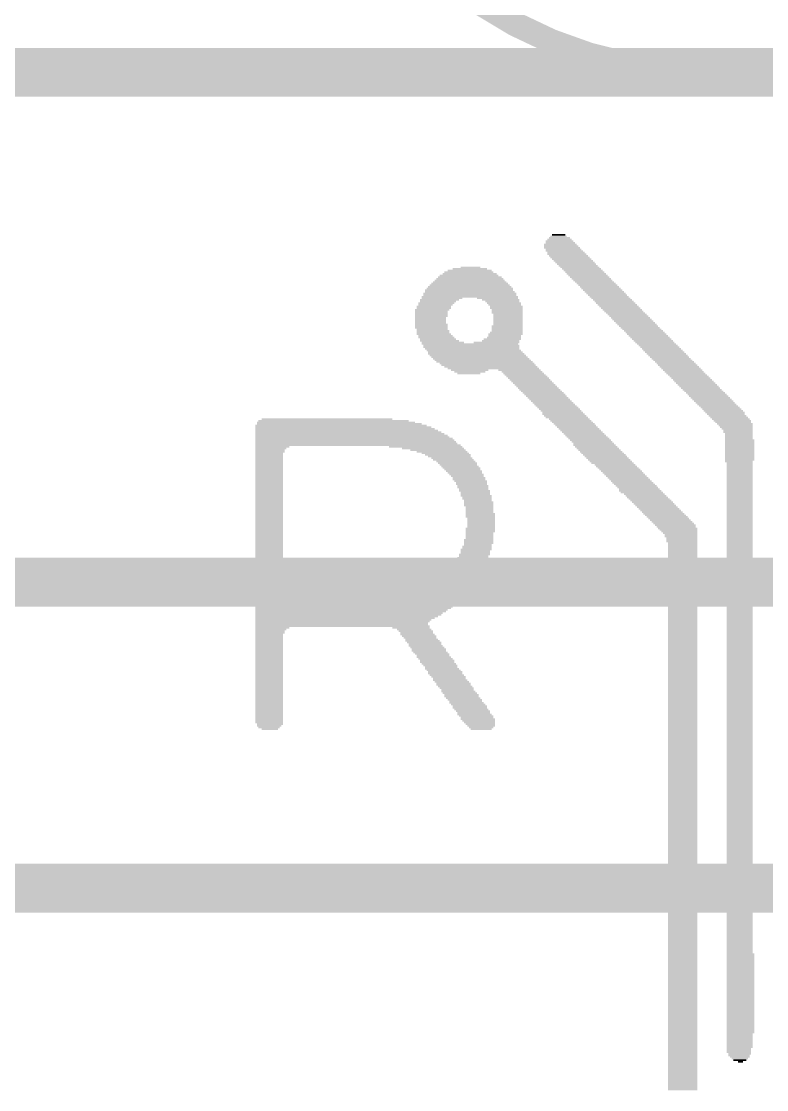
# Model space of a CAD drawing. Extents: x -0.05 to 2.15, y -0.05 to 2.68.
# Drawn here: x 0.7418 to 0.9245, y 0.1006 to 0.3625 of the extents above; entities that cross this region are included whole.
import ezdxf

# ---------------------------------------------------------------- set-up
doc = ezdxf.new("R2010")
doc.units = 0
for name, color, linetype in [('1', 12, 'CONTINUOUS'), ('21', 253, 'CONTINUOUS'), ('25', 253, 'CONTINUOUS')]:
    doc.layers.add(name, color=color, linetype=linetype)

# ---------------------------------------------------------------- blocks, each defined once
blk = doc.blocks.new('RECT')
blk.add_solid([(-0.5, -0.5), (0.5, -0.5), (-0.5, 0.5), (0.5, 0.5)])

msp = doc.modelspace()

# ---------------------------------------------------------------- linework, layer by layer
at = {"layer": '1', "const_width": 0.012}
for points in [[(0.6, 0.35), (1.125, 0.35)], [(0.6, 0.225), (1.15, 0.225)], [(0.65, 0.15), (1.225, 0.15)]]:
    msp.add_lwpolyline(points, dxfattribs=at)
at = {"layer": '21', "const_width": 0.006}
msp.add_lwpolyline([(0.91, 0.35, 1), (0.91, 0.55, 1), (0.91, 0.35)], format="xyb", dxfattribs=at)

# ---------------------------------------------------------------- block references
at = {"layer": '25', "yscale": 0.0004}
for p, xscale in [((0.8737, 0.309), 0.006), ((0.8737, 0.3094), 0.0052), ((0.8735, 0.3098), 0.004), ((0.8735, 0.3102), 0.0032), ((0.8739, 0.3078), 0.008), ((0.8741, 0.3074), 0.0084), ((0.8743, 0.307), 0.0088), ((0.8737, 0.3086), 0.0068), ((0.8739, 0.3082), 0.0072), ((0.8747, 0.3066), 0.0088), ((0.8749, 0.3062), 0.0092), ((0.8753, 0.3058), 0.0092), ((0.8755, 0.3054), 0.0096), ((0.8759, 0.305), 0.0096), ((0.8763, 0.3046), 0.0096), ((0.8767, 0.3042), 0.0096), ((0.8771, 0.3038), 0.0096), ((0.8515, 0.301), 0.012), ((0.8517, 0.3014), 0.0108), ((0.8517, 0.3018), 0.0084), ((0.8519, 0.3022), 0.0048), ((0.8775, 0.3034), 0.0096), ((0.8779, 0.303), 0.0096), ((0.8783, 0.3026), 0.0096), ((0.8787, 0.3022), 0.0096), ((0.8791, 0.3018), 0.0096), ((0.8795, 0.3014), 0.0096), ((0.8799, 0.301), 0.0096), ((0.8517, 0.2986), 0.018), ((0.8517, 0.299), 0.0172), ((0.8517, 0.2994), 0.0164), ((0.8517, 0.2998), 0.0156), ((0.8515, 0.3002), 0.0144), ((0.8517, 0.3006), 0.0132), ((0.8803, 0.3006), 0.0096), ((0.8807, 0.3002), 0.0096), ((0.8811, 0.2998), 0.0096), ((0.8815, 0.2994), 0.0096), ((0.8819, 0.299), 0.0096), ((0.8823, 0.2986), 0.0096), ((0.8517, 0.2958), 0.0228), ((0.8515, 0.2966), 0.0216), ((0.8517, 0.2962), 0.022), ((0.8517, 0.297), 0.0212), ((0.8517, 0.2974), 0.0204), ((0.8517, 0.2978), 0.0196), ((0.8517, 0.2982), 0.0188), ((0.8827, 0.2982), 0.0096), ((0.8831, 0.2978), 0.0096), ((0.8835, 0.2974), 0.0096), ((0.8839, 0.297), 0.0096), ((0.8843, 0.2966), 0.0096), ((0.8847, 0.2962), 0.0096), ((0.8851, 0.2958), 0.0096), ((0.8435, 0.2934), 0.0088), ((0.8443, 0.2942), 0.0096), ((0.8439, 0.2938), 0.0088), ((0.8517, 0.295), 0.0236), ((0.8449, 0.2946), 0.01), ((0.8517, 0.2954), 0.0228), ((0.8585, 0.2946), 0.01), ((0.8593, 0.2942), 0.0092), ((0.8597, 0.2938), 0.0084), ((0.8601, 0.2934), 0.0084), ((0.8855, 0.2954), 0.0096), ((0.8859, 0.295), 0.0096), ((0.8863, 0.2946), 0.0096), ((0.8867, 0.2942), 0.0096), ((0.8871, 0.2938), 0.0096), ((0.8875, 0.2934), 0.0096), ((0.8425, 0.2918), 0.0084), ((0.8423, 0.2914), 0.008), ((0.8423, 0.291), 0.008), ((0.8423, 0.2906), 0.008), ((0.8429, 0.2926), 0.0084), ((0.8429, 0.2922), 0.0084), ((0.8433, 0.293), 0.0084), ((0.8603, 0.293), 0.008), ((0.8607, 0.2926), 0.008), ((0.8607, 0.2922), 0.008), ((0.8609, 0.2918), 0.0076), ((0.8609, 0.2914), 0.0076), ((0.8609, 0.291), 0.0076), ((0.8611, 0.2906), 0.0072), ((0.8879, 0.293), 0.0096), ((0.8883, 0.2926), 0.0096), ((0.8887, 0.2922), 0.0096), ((0.8891, 0.2918), 0.0096), ((0.8895, 0.2914), 0.0096), ((0.8899, 0.291), 0.0096), ((0.8903, 0.2906), 0.0096), ((0.8423, 0.2902), 0.008), ((0.8421, 0.2898), 0.0076), ((0.8421, 0.2894), 0.0076), ((0.8421, 0.289), 0.0076), ((0.8421, 0.2886), 0.0076), ((0.8423, 0.2882), 0.008), ((0.8611, 0.2902), 0.0072), ((0.8611, 0.2898), 0.0072), ((0.8611, 0.2894), 0.0072), ((0.8611, 0.289), 0.0072), ((0.8611, 0.2886), 0.0072), ((0.8611, 0.2882), 0.0072), ((0.8907, 0.2902), 0.0096), ((0.8911, 0.2898), 0.0096), ((0.8915, 0.2894), 0.0096), ((0.8919, 0.289), 0.0096), ((0.8923, 0.2886), 0.0096), ((0.8927, 0.2882), 0.0096), ((0.8423, 0.2878), 0.008), ((0.8423, 0.2874), 0.008), ((0.8425, 0.287), 0.0076), ((0.8427, 0.2866), 0.008), ((0.8427, 0.2862), 0.008), ((0.8429, 0.2858), 0.0084), ((0.8433, 0.2854), 0.0084), ((0.8605, 0.2858), 0.0084), ((0.8603, 0.2854), 0.008), ((0.8607, 0.2862), 0.008), ((0.8609, 0.2878), 0.0076), ((0.8609, 0.2874), 0.0076), ((0.8609, 0.287), 0.0076), ((0.8609, 0.2866), 0.0076), ((0.8931, 0.2878), 0.0096), ((0.8935, 0.2874), 0.0096), ((0.8939, 0.287), 0.0096), ((0.8943, 0.2866), 0.0096), ((0.8947, 0.2862), 0.0096), ((0.8951, 0.2858), 0.0096), ((0.8955, 0.2854), 0.0096), ((0.8435, 0.285), 0.0088), ((0.8439, 0.2846), 0.0088), ((0.8443, 0.2842), 0.0096), ((0.8451, 0.2838), 0.0104), ((0.8517, 0.2834), 0.0236), ((0.8521, 0.283), 0.0236), ((0.8583, 0.2838), 0.0112), ((0.8593, 0.2842), 0.0092), ((0.8597, 0.2846), 0.0092), ((0.8601, 0.285), 0.0084), ((0.8959, 0.285), 0.0096), ((0.8963, 0.2846), 0.0096), ((0.8967, 0.2842), 0.0096), ((0.8971, 0.2838), 0.0096), ((0.8975, 0.2834), 0.0096), ((0.8979, 0.283), 0.0096), ((0.8521, 0.2826), 0.0236), ((0.8523, 0.2822), 0.0232), ((0.8527, 0.2818), 0.0232), ((0.8531, 0.2814), 0.0232), ((0.8533, 0.281), 0.0236), ((0.8537, 0.2806), 0.0236), ((0.8541, 0.2802), 0.0236), ((0.8983, 0.2826), 0.0096), ((0.8987, 0.2822), 0.0096), ((0.8991, 0.2818), 0.0096), ((0.8995, 0.2814), 0.0096), ((0.8999, 0.281), 0.0096), ((0.9003, 0.2806), 0.0096), ((0.9007, 0.2802), 0.0096), ((0.8545, 0.2798), 0.0236), ((0.8549, 0.2794), 0.0236), ((0.8553, 0.279), 0.0236), ((0.8559, 0.2786), 0.0232), ((0.8563, 0.2782), 0.0232), ((0.8569, 0.2778), 0.0228), ((0.9011, 0.2798), 0.0096), ((0.9015, 0.2794), 0.0096), ((0.9019, 0.279), 0.0096), ((0.9023, 0.2786), 0.0096), ((0.9027, 0.2782), 0.0096), ((0.9031, 0.2778), 0.0096), ((0.8575, 0.2774), 0.0224), ((0.8517, 0.277), 0.0092), ((0.8517, 0.2766), 0.0076), ((0.8515, 0.2762), 0.0056), ((0.8639, 0.277), 0.0104), ((0.8645, 0.2766), 0.01), ((0.8649, 0.2762), 0.01), ((0.8653, 0.2758), 0.01), ((0.8657, 0.2754), 0.01), ((0.8661, 0.275), 0.01), ((0.9035, 0.2774), 0.0096), ((0.9039, 0.277), 0.0096), ((0.9043, 0.2766), 0.0096), ((0.9047, 0.2762), 0.0096), ((0.9051, 0.2758), 0.0096), ((0.9055, 0.2754), 0.0096), ((0.9059, 0.275), 0.0096), ((0.8665, 0.2746), 0.01), ((0.8669, 0.2742), 0.01), ((0.8673, 0.2738), 0.01), ((0.8677, 0.2734), 0.01), ((0.8681, 0.273), 0.01), ((0.8685, 0.2726), 0.01), ((0.8689, 0.2722), 0.01), ((0.9063, 0.2746), 0.0096), ((0.9067, 0.2742), 0.0096), ((0.9071, 0.2738), 0.0096), ((0.9075, 0.2734), 0.0096), ((0.9079, 0.273), 0.0096), ((0.9083, 0.2726), 0.0096), ((0.9087, 0.2722), 0.0096), ((0.8693, 0.2718), 0.01), ((0.8697, 0.2714), 0.01), ((0.8701, 0.271), 0.01), ((0.8705, 0.2706), 0.01), ((0.8709, 0.2702), 0.01), ((0.8713, 0.2698), 0.01), ((0.9091, 0.2718), 0.0096), ((0.9095, 0.2714), 0.0096), ((0.9099, 0.271), 0.0096), ((0.9103, 0.2706), 0.0096), ((0.9107, 0.2702), 0.0096), ((0.9111, 0.2698), 0.0096), ((0.8717, 0.2694), 0.01), ((0.8721, 0.269), 0.01), ((0.8725, 0.2686), 0.01), ((0.8729, 0.2682), 0.01), ((0.8733, 0.2678), 0.01), ((0.8737, 0.2674), 0.01), ((0.8741, 0.267), 0.01), ((0.9115, 0.2694), 0.0096), ((0.9119, 0.269), 0.0096), ((0.9123, 0.2686), 0.0096), ((0.9127, 0.2682), 0.0096), ((0.9131, 0.2678), 0.0096), ((0.9135, 0.2674), 0.0096), ((0.9139, 0.267), 0.0096), ((0.8183, 0.2646), 0.0368), ((0.8167, 0.265), 0.032), ((0.8745, 0.2666), 0.01), ((0.8747, 0.2662), 0.0104), ((0.8751, 0.2658), 0.0104), ((0.8755, 0.2654), 0.0104), ((0.8761, 0.265), 0.01), ((0.8765, 0.2646), 0.01), ((0.9143, 0.2666), 0.0096), ((0.9145, 0.2662), 0.0092), ((0.9149, 0.2658), 0.0092), ((0.9153, 0.2654), 0.0092), ((0.9157, 0.265), 0.0092), ((0.9161, 0.2646), 0.0092), ((0.8201, 0.2634), 0.042), ((0.8207, 0.263), 0.0432), ((0.8211, 0.2626), 0.044), ((0.8215, 0.2622), 0.0448), ((0.8219, 0.2618), 0.0456), ((0.8189, 0.2642), 0.0388), ((0.8197, 0.2638), 0.0404), ((0.8769, 0.2642), 0.01), ((0.8773, 0.2638), 0.01), ((0.8777, 0.2634), 0.01), ((0.8781, 0.263), 0.01), ((0.8785, 0.2626), 0.01), ((0.8789, 0.2622), 0.01), ((0.8793, 0.2618), 0.01), ((0.9163, 0.2642), 0.0088), ((0.9167, 0.2638), 0.0088), ((0.9169, 0.2634), 0.0084), ((0.9171, 0.263), 0.008), ((0.9173, 0.2626), 0.0076), ((0.9175, 0.2622), 0.0072), ((0.9175, 0.2618), 0.0072), ((0.8223, 0.2614), 0.0464), ((0.8227, 0.261), 0.0472), ((0.8229, 0.2606), 0.0476), ((0.8233, 0.2602), 0.0484), ((0.8235, 0.2598), 0.0488), ((0.8237, 0.2594), 0.0492), ((0.8797, 0.2614), 0.01), ((0.8801, 0.261), 0.01), ((0.8805, 0.2606), 0.01), ((0.8809, 0.2602), 0.01), ((0.8813, 0.2598), 0.01), ((0.8817, 0.2594), 0.01), ((0.9177, 0.2614), 0.0068), ((0.9177, 0.261), 0.0068), ((0.9177, 0.2606), 0.0068), ((0.9177, 0.2602), 0.0068), ((0.9179, 0.2598), 0.0072), ((0.9179, 0.2594), 0.0072), ((0.8239, 0.259), 0.0496), ((0.8243, 0.2586), 0.0504), ((0.8033, 0.2582), 0.0084), ((0.8029, 0.2578), 0.0076), ((0.8027, 0.2574), 0.0072), ((0.8027, 0.257), 0.0072), ((0.8025, 0.2566), 0.0068), ((0.8409, 0.2582), 0.018), ((0.8427, 0.2578), 0.0152), ((0.8439, 0.2574), 0.0136), ((0.8449, 0.257), 0.0124), ((0.8457, 0.2566), 0.0116), ((0.8821, 0.259), 0.01), ((0.8823, 0.2586), 0.0104), ((0.8827, 0.2582), 0.0104), ((0.8831, 0.2578), 0.0104), ((0.8835, 0.2574), 0.0104), ((0.8839, 0.257), 0.0104), ((0.8843, 0.2566), 0.0104), ((0.9179, 0.259), 0.0072), ((0.9179, 0.2586), 0.0072), ((0.9179, 0.2582), 0.0072), ((0.9179, 0.2578), 0.0072), ((0.9179, 0.2574), 0.0072), ((0.9179, 0.257), 0.0072), ((0.9179, 0.2566), 0.0072), ((0.8025, 0.2562), 0.0068), ((0.8025, 0.2558), 0.0068), ((0.8025, 0.2554), 0.0068), ((0.8025, 0.255), 0.0068), ((0.8025, 0.2546), 0.0068), ((0.8025, 0.2542), 0.0068), ((0.8463, 0.2562), 0.0112), ((0.8467, 0.2558), 0.0104), ((0.8473, 0.2554), 0.01), ((0.8477, 0.255), 0.01), ((0.8483, 0.2546), 0.0096), ((0.8487, 0.2542), 0.0096), ((0.8847, 0.2562), 0.0104), ((0.8851, 0.2558), 0.0104), ((0.8855, 0.2554), 0.0104), ((0.8859, 0.255), 0.0104), ((0.8863, 0.2546), 0.0104), ((0.8867, 0.2542), 0.0104), ((0.9179, 0.2562), 0.0072), ((0.9179, 0.2558), 0.0072), ((0.9179, 0.2554), 0.0072), ((0.9179, 0.255), 0.0072), ((0.9177, 0.2546), 0.0068), ((0.9179, 0.2542), 0.0064), ((0.8025, 0.2538), 0.0068), ((0.8025, 0.2534), 0.0068), ((0.8025, 0.253), 0.0068), ((0.8025, 0.2526), 0.0068), ((0.8025, 0.2522), 0.0068), ((0.8025, 0.2518), 0.0068), ((0.8025, 0.2514), 0.0068), ((0.8489, 0.2538), 0.0092), ((0.8493, 0.2534), 0.0092), ((0.8497, 0.253), 0.0092), ((0.8499, 0.2526), 0.0088), ((0.8503, 0.2522), 0.0088), ((0.8505, 0.2518), 0.0084), ((0.8509, 0.2514), 0.0084), ((0.8873, 0.2538), 0.01), ((0.8877, 0.2534), 0.01), ((0.8881, 0.253), 0.01), ((0.8885, 0.2526), 0.01), ((0.8889, 0.2522), 0.01), ((0.8893, 0.2518), 0.01), ((0.8897, 0.2514), 0.01), ((0.9179, 0.2538), 0.0064), ((0.9179, 0.2534), 0.0064), ((0.9179, 0.253), 0.0064), ((0.9179, 0.2526), 0.0064), ((0.9179, 0.2522), 0.0064), ((0.9179, 0.2518), 0.0064), ((0.9179, 0.2514), 0.0064), ((0.8025, 0.251), 0.0068), ((0.8025, 0.2506), 0.0068), ((0.8025, 0.2502), 0.0068), ((0.8025, 0.2498), 0.0068), ((0.8025, 0.2494), 0.0068), ((0.8025, 0.249), 0.0068), ((0.8511, 0.251), 0.008), ((0.8515, 0.2506), 0.008), ((0.8515, 0.2502), 0.008), ((0.8519, 0.2498), 0.008), ((0.8521, 0.2494), 0.0076), ((0.8521, 0.249), 0.0076), ((0.8901, 0.251), 0.01), ((0.8905, 0.2506), 0.01), ((0.8909, 0.2502), 0.01), ((0.8913, 0.2498), 0.01), ((0.8917, 0.2494), 0.01), ((0.8921, 0.249), 0.01), ((0.9179, 0.251), 0.0064), ((0.9179, 0.2506), 0.0064), ((0.9179, 0.2502), 0.0064), ((0.9179, 0.2498), 0.0064), ((0.9179, 0.2494), 0.0064), ((0.9179, 0.249), 0.0064), ((0.8025, 0.2486), 0.0068), ((0.8025, 0.2482), 0.0068), ((0.8025, 0.2478), 0.0068), ((0.8025, 0.2474), 0.0068), ((0.8025, 0.247), 0.0068), ((0.8025, 0.2466), 0.0068), ((0.8025, 0.2462), 0.0068), ((0.8525, 0.2486), 0.0076), ((0.8525, 0.2482), 0.0076), ((0.8527, 0.2478), 0.0072), ((0.8529, 0.2474), 0.0076), ((0.8531, 0.247), 0.0072), ((0.8531, 0.2466), 0.0072), ((0.8533, 0.2462), 0.0076), ((0.8925, 0.2486), 0.01), ((0.8929, 0.2482), 0.01), ((0.8933, 0.2478), 0.01), ((0.8935, 0.2474), 0.0104), ((0.8939, 0.247), 0.0104), ((0.8945, 0.2466), 0.01), ((0.8949, 0.2462), 0.01), ((0.9179, 0.2486), 0.0064), ((0.9179, 0.2482), 0.0064), ((0.9179, 0.2478), 0.0064), ((0.9179, 0.2474), 0.0064), ((0.9179, 0.247), 0.0064), ((0.9179, 0.2466), 0.0064), ((0.9179, 0.2462), 0.0064), ((0.8025, 0.2458), 0.0068), ((0.8025, 0.2454), 0.0068), ((0.8025, 0.245), 0.0068), ((0.8025, 0.2446), 0.0068), ((0.8025, 0.2442), 0.0068), ((0.8025, 0.2438), 0.0068), ((0.8025, 0.2434), 0.0068), ((0.8535, 0.2458), 0.0072), ((0.8535, 0.2454), 0.0072), ((0.8537, 0.245), 0.0068), ((0.8539, 0.2446), 0.0072), ((0.8539, 0.2442), 0.0072), ((0.8539, 0.2438), 0.0072), ((0.8541, 0.2434), 0.0068), ((0.8953, 0.2458), 0.01), ((0.8957, 0.2454), 0.01), ((0.8961, 0.245), 0.01), ((0.8965, 0.2446), 0.01), ((0.8969, 0.2442), 0.01), ((0.8973, 0.2438), 0.01), ((0.8977, 0.2434), 0.01), ((0.9179, 0.2458), 0.0064), ((0.9179, 0.2454), 0.0064), ((0.9179, 0.245), 0.0064), ((0.9179, 0.2446), 0.0064), ((0.9179, 0.2442), 0.0064), ((0.9179, 0.2438), 0.0064), ((0.9179, 0.2434), 0.0064), ((0.8025, 0.243), 0.0068), ((0.8025, 0.2426), 0.0068), ((0.8025, 0.2422), 0.0068), ((0.8025, 0.2418), 0.0068), ((0.8025, 0.2414), 0.0068), ((0.8025, 0.241), 0.0068), ((0.8541, 0.243), 0.0068), ((0.8541, 0.2426), 0.0068), ((0.8541, 0.2422), 0.0068), ((0.8543, 0.2418), 0.0072), ((0.8543, 0.2414), 0.0072), ((0.8543, 0.241), 0.0072), ((0.8981, 0.243), 0.01), ((0.8985, 0.2426), 0.01), ((0.8989, 0.2422), 0.01), ((0.8993, 0.2418), 0.01), ((0.8997, 0.2414), 0.01), ((0.9001, 0.241), 0.01), ((0.9179, 0.243), 0.0064), ((0.9179, 0.2426), 0.0064), ((0.9179, 0.2422), 0.0064), ((0.9179, 0.2418), 0.0064), ((0.9179, 0.2414), 0.0064), ((0.9179, 0.241), 0.0064), ((0.8025, 0.2406), 0.0068), ((0.8025, 0.2402), 0.0068), ((0.8025, 0.2398), 0.0068), ((0.8025, 0.2394), 0.0068), ((0.8025, 0.239), 0.0068), ((0.8025, 0.2386), 0.0068), ((0.8025, 0.2382), 0.0068), ((0.8543, 0.2382), 0.0072), ((0.8545, 0.2406), 0.0068), ((0.8545, 0.2402), 0.0068), ((0.8545, 0.2398), 0.0068), ((0.8545, 0.2394), 0.0068), ((0.8545, 0.239), 0.0068), ((0.8545, 0.2386), 0.0068), ((0.9005, 0.2406), 0.01), ((0.9009, 0.2402), 0.01), ((0.9013, 0.2398), 0.01), ((0.9017, 0.2394), 0.01), ((0.9021, 0.239), 0.01), ((0.9023, 0.2386), 0.0096), ((0.9027, 0.2382), 0.0096), ((0.9179, 0.2406), 0.0064), ((0.9179, 0.2402), 0.0064), ((0.9179, 0.2398), 0.0064), ((0.9179, 0.2394), 0.0064), ((0.9179, 0.239), 0.0064), ((0.9179, 0.2386), 0.0064), ((0.9179, 0.2382), 0.0064), ((0.8025, 0.2378), 0.0068), ((0.8025, 0.2374), 0.0068), ((0.8025, 0.237), 0.0068), ((0.8025, 0.2366), 0.0068), ((0.8025, 0.2362), 0.0068), ((0.8025, 0.2358), 0.0068), ((0.8543, 0.2378), 0.0072), ((0.8543, 0.2374), 0.0072), ((0.8541, 0.237), 0.0068), ((0.8541, 0.2366), 0.0068), ((0.8541, 0.2362), 0.0068), ((0.8541, 0.2358), 0.0068), ((0.9029, 0.2378), 0.0092), ((0.9031, 0.2374), 0.0088), ((0.9033, 0.237), 0.0084), ((0.9035, 0.2366), 0.008), ((0.9035, 0.2362), 0.008), ((0.9037, 0.2358), 0.0076), ((0.9179, 0.2378), 0.0064), ((0.9179, 0.2374), 0.0064), ((0.9179, 0.237), 0.0064), ((0.9179, 0.2366), 0.0064), ((0.9179, 0.2362), 0.0064), ((0.9179, 0.2358), 0.0064), ((0.8025, 0.2354), 0.0068), ((0.8025, 0.235), 0.0068), ((0.8025, 0.2346), 0.0068), ((0.8025, 0.2342), 0.0068), ((0.8025, 0.2338), 0.0068), ((0.8025, 0.2334), 0.0068), ((0.8025, 0.233), 0.0068), ((0.8533, 0.233), 0.0076), ((0.8535, 0.2338), 0.0072), ((0.8535, 0.2334), 0.0072), ((0.8539, 0.2354), 0.0072), ((0.8539, 0.235), 0.0072), ((0.8539, 0.2346), 0.0072), ((0.8537, 0.2342), 0.0068), ((0.9037, 0.2354), 0.0076), ((0.9037, 0.235), 0.0076), ((0.9039, 0.2346), 0.0072), ((0.9039, 0.2342), 0.0072), ((0.9039, 0.2338), 0.0072), ((0.9039, 0.2334), 0.0072), ((0.9039, 0.233), 0.0072), ((0.9179, 0.2354), 0.0064), ((0.9179, 0.235), 0.0064), ((0.9179, 0.2346), 0.0064), ((0.9179, 0.2342), 0.0064), ((0.9179, 0.2338), 0.0064), ((0.9179, 0.2334), 0.0064), ((0.9179, 0.233), 0.0064), ((0.8025, 0.2326), 0.0068), ((0.8025, 0.2322), 0.0068), ((0.8025, 0.2318), 0.0068), ((0.8025, 0.2314), 0.0068), ((0.8025, 0.231), 0.0068), ((0.8025, 0.2306), 0.0068), ((0.8525, 0.231), 0.0076), ((0.8525, 0.2306), 0.0076), ((0.8529, 0.2318), 0.0076), ((0.8527, 0.2314), 0.0072), ((0.8531, 0.2326), 0.0072), ((0.8531, 0.2322), 0.0072), ((0.9039, 0.2326), 0.0072), ((0.9039, 0.2322), 0.0072), ((0.9039, 0.2318), 0.0072), ((0.9039, 0.2314), 0.0072), ((0.9039, 0.231), 0.0072), ((0.9039, 0.2306), 0.0072), ((0.9179, 0.2326), 0.0064), ((0.9179, 0.2322), 0.0064), ((0.9179, 0.2318), 0.0064), ((0.9179, 0.2314), 0.0064), ((0.9179, 0.231), 0.0064), ((0.9179, 0.2306), 0.0064), ((0.8025, 0.2302), 0.0068), ((0.8025, 0.2298), 0.0068), ((0.8025, 0.2294), 0.0068), ((0.8025, 0.229), 0.0068), ((0.8025, 0.2286), 0.0068), ((0.8025, 0.2282), 0.0068), ((0.8025, 0.2278), 0.0068), ((0.8509, 0.2278), 0.0084), ((0.8511, 0.2282), 0.008), ((0.8515, 0.229), 0.008), ((0.8515, 0.2286), 0.008), ((0.8519, 0.2294), 0.008), ((0.8521, 0.2302), 0.0076), ((0.8521, 0.2298), 0.0076), ((0.9039, 0.2302), 0.0072), ((0.9039, 0.2298), 0.0072), ((0.9039, 0.2294), 0.0072), ((0.9039, 0.229), 0.0072), ((0.9039, 0.2286), 0.0072), ((0.9039, 0.2282), 0.0072), ((0.9039, 0.2278), 0.0072), ((0.9179, 0.2302), 0.0064), ((0.9179, 0.2298), 0.0064), ((0.9179, 0.2294), 0.0064), ((0.9179, 0.229), 0.0064), ((0.9179, 0.2286), 0.0064), ((0.9179, 0.2282), 0.0064), ((0.9179, 0.2278), 0.0064), ((0.8025, 0.2274), 0.0068), ((0.8025, 0.227), 0.0068), ((0.8025, 0.2266), 0.0068), ((0.8025, 0.2262), 0.0068), ((0.8025, 0.2258), 0.0068), ((0.8025, 0.2254), 0.0068), ((0.8489, 0.2254), 0.0092), ((0.8495, 0.2258), 0.0088), ((0.8499, 0.2262), 0.0088), ((0.8503, 0.227), 0.0088), ((0.8501, 0.2266), 0.0084), ((0.8505, 0.2274), 0.0084), ((0.9039, 0.2274), 0.0072), ((0.9039, 0.227), 0.0072), ((0.9039, 0.2266), 0.0072), ((0.9039, 0.2262), 0.0072), ((0.9039, 0.2258), 0.0072), ((0.9039, 0.2254), 0.0072), ((0.9179, 0.2274), 0.0064), ((0.9179, 0.227), 0.0064), ((0.9179, 0.2266), 0.0064), ((0.9179, 0.2262), 0.0064), ((0.9179, 0.2258), 0.0064), ((0.9179, 0.2254), 0.0064), ((0.8025, 0.225), 0.0068), ((0.8025, 0.2246), 0.0068), ((0.8025, 0.2242), 0.0068), ((0.8025, 0.2238), 0.0068), ((0.8025, 0.2234), 0.0068), ((0.8025, 0.223), 0.0068), ((0.8025, 0.2226), 0.0068), ((0.8459, 0.2226), 0.0112), ((0.8465, 0.223), 0.0108), ((0.8469, 0.2234), 0.01), ((0.8473, 0.2238), 0.01), ((0.8479, 0.2242), 0.0096), ((0.8483, 0.2246), 0.0096), ((0.8487, 0.225), 0.0096), ((0.9039, 0.225), 0.0072), ((0.9039, 0.2246), 0.0072), ((0.9039, 0.2242), 0.0072), ((0.9039, 0.2238), 0.0072), ((0.9039, 0.2234), 0.0072), ((0.9039, 0.223), 0.0072), ((0.9039, 0.2226), 0.0072), ((0.9179, 0.225), 0.0064), ((0.9179, 0.2246), 0.0064), ((0.9179, 0.2242), 0.0064), ((0.9179, 0.2238), 0.0064), ((0.9179, 0.2234), 0.0064), ((0.9179, 0.223), 0.0064), ((0.9179, 0.2226), 0.0064), ((0.8027, 0.2222), 0.0072), ((0.8027, 0.2218), 0.0072), ((0.8029, 0.2214), 0.0076), ((0.8033, 0.221), 0.0084), ((0.8243, 0.2206), 0.0504), ((0.8241, 0.2202), 0.05), ((0.8239, 0.2198), 0.0496), ((0.8425, 0.221), 0.0148), ((0.8437, 0.2214), 0.0132), ((0.8445, 0.2218), 0.0124), ((0.8453, 0.2222), 0.0116), ((0.9039, 0.2222), 0.0072), ((0.9039, 0.2218), 0.0072), ((0.9039, 0.2214), 0.0072), ((0.9039, 0.221), 0.0072), ((0.9039, 0.2206), 0.0072), ((0.9039, 0.2202), 0.0072), ((0.9039, 0.2198), 0.0072), ((0.9179, 0.2222), 0.0064), ((0.9179, 0.2218), 0.0064), ((0.9179, 0.2214), 0.0064), ((0.9179, 0.221), 0.0064), ((0.9179, 0.2206), 0.0064), ((0.9179, 0.2202), 0.0064), ((0.9179, 0.2198), 0.0064), ((0.8235, 0.2194), 0.0488), ((0.8233, 0.219), 0.0484), ((0.8231, 0.2186), 0.048), ((0.8227, 0.2182), 0.0472), ((0.8225, 0.2178), 0.0468), ((0.8221, 0.2174), 0.046), ((0.9039, 0.2194), 0.0072), ((0.9039, 0.219), 0.0072), ((0.9039, 0.2186), 0.0072), ((0.9039, 0.2182), 0.0072), ((0.9039, 0.2178), 0.0072), ((0.9039, 0.2174), 0.0072), ((0.9179, 0.2194), 0.0064), ((0.9179, 0.219), 0.0064), ((0.9179, 0.2186), 0.0064), ((0.9179, 0.2182), 0.0064), ((0.9179, 0.2178), 0.0064), ((0.9179, 0.2174), 0.0064), ((0.8219, 0.217), 0.0456), ((0.8215, 0.2166), 0.0448), ((0.8211, 0.2162), 0.044), ((0.8207, 0.2158), 0.0432), ((0.8205, 0.2154), 0.0428), ((0.8203, 0.215), 0.0424), ((0.8203, 0.2146), 0.0424), ((0.9039, 0.217), 0.0072), ((0.9039, 0.2166), 0.0072), ((0.9039, 0.2162), 0.0072), ((0.9039, 0.2158), 0.0072), ((0.9039, 0.2154), 0.0072), ((0.9039, 0.215), 0.0072), ((0.9039, 0.2146), 0.0072), ((0.9179, 0.217), 0.0064), ((0.9179, 0.2166), 0.0064), ((0.9179, 0.2162), 0.0064), ((0.9179, 0.2158), 0.0064), ((0.9179, 0.2154), 0.0064), ((0.9179, 0.215), 0.0064), ((0.9179, 0.2146), 0.0064), ((0.8205, 0.2142), 0.0428), ((0.8033, 0.2138), 0.0084), ((0.8029, 0.2134), 0.0076), ((0.8027, 0.213), 0.0072), ((0.8027, 0.2126), 0.0072), ((0.8025, 0.2122), 0.0068), ((0.8373, 0.2138), 0.0092), ((0.8381, 0.2134), 0.0084), ((0.8385, 0.213), 0.0084), ((0.8387, 0.2126), 0.008), ((0.8389, 0.2122), 0.0084), ((0.9039, 0.2142), 0.0072), ((0.9039, 0.2138), 0.0072), ((0.9039, 0.2134), 0.0072), ((0.9039, 0.213), 0.0072), ((0.9039, 0.2126), 0.0072), ((0.9039, 0.2122), 0.0072), ((0.9179, 0.2142), 0.0064), ((0.9179, 0.2138), 0.0064), ((0.9179, 0.2134), 0.0064), ((0.9179, 0.213), 0.0064), ((0.9179, 0.2126), 0.0064), ((0.9179, 0.2122), 0.0064), ((0.8025, 0.2118), 0.0068), ((0.8025, 0.2114), 0.0068), ((0.8025, 0.211), 0.0068), ((0.8025, 0.2106), 0.0068), ((0.8025, 0.2102), 0.0068), ((0.8025, 0.2098), 0.0068), ((0.8025, 0.2094), 0.0068), ((0.8393, 0.2118), 0.0084), ((0.8395, 0.2114), 0.008), ((0.8399, 0.211), 0.008), ((0.8401, 0.2106), 0.0084), ((0.8405, 0.2102), 0.0084), ((0.8407, 0.2098), 0.008), ((0.8409, 0.2094), 0.0084), ((0.9039, 0.2118), 0.0072), ((0.9039, 0.2114), 0.0072), ((0.9039, 0.211), 0.0072), ((0.9039, 0.2106), 0.0072), ((0.9039, 0.2102), 0.0072), ((0.9039, 0.2098), 0.0072), ((0.9039, 0.2094), 0.0072), ((0.9179, 0.2118), 0.0064), ((0.9179, 0.2114), 0.0064), ((0.9179, 0.211), 0.0064), ((0.9179, 0.2106), 0.0064), ((0.9179, 0.2102), 0.0064), ((0.9179, 0.2098), 0.0064), ((0.9179, 0.2094), 0.0064), ((0.8025, 0.209), 0.0068), ((0.8025, 0.2086), 0.0068), ((0.8025, 0.2082), 0.0068), ((0.8025, 0.2078), 0.0068), ((0.8025, 0.2074), 0.0068), ((0.8025, 0.207), 0.0068), ((0.8413, 0.209), 0.0084), ((0.8417, 0.2086), 0.0084), ((0.8417, 0.2082), 0.0084), ((0.8421, 0.2078), 0.0084), ((0.8425, 0.2074), 0.0084), ((0.8427, 0.207), 0.008), ((0.9039, 0.209), 0.0072), ((0.9039, 0.2086), 0.0072), ((0.9039, 0.2082), 0.0072), ((0.9039, 0.2078), 0.0072), ((0.9039, 0.2074), 0.0072), ((0.9039, 0.207), 0.0072), ((0.9179, 0.209), 0.0064), ((0.9179, 0.2086), 0.0064), ((0.9179, 0.2082), 0.0064), ((0.9179, 0.2078), 0.0064), ((0.9179, 0.2074), 0.0064), ((0.9179, 0.207), 0.0064), ((0.8025, 0.2066), 0.0068), ((0.8025, 0.2062), 0.0068), ((0.8025, 0.2058), 0.0068), ((0.8025, 0.2054), 0.0068), ((0.8025, 0.205), 0.0068), ((0.8025, 0.2046), 0.0068), ((0.8025, 0.2042), 0.0068), ((0.8429, 0.2066), 0.0084), ((0.8433, 0.2062), 0.0084), ((0.8437, 0.2058), 0.0084), ((0.8437, 0.2054), 0.0084), ((0.8441, 0.205), 0.0084), ((0.8445, 0.2046), 0.0084), ((0.8447, 0.2042), 0.008), ((0.9039, 0.2066), 0.0072), ((0.9039, 0.2062), 0.0072), ((0.9039, 0.2058), 0.0072), ((0.9039, 0.2054), 0.0072), ((0.9039, 0.205), 0.0072), ((0.9039, 0.2046), 0.0072), ((0.9039, 0.2042), 0.0072), ((0.9179, 0.2066), 0.0064), ((0.9179, 0.2062), 0.0064), ((0.9179, 0.2058), 0.0064), ((0.9179, 0.2054), 0.0064), ((0.9179, 0.205), 0.0064), ((0.9179, 0.2046), 0.0064), ((0.9179, 0.2042), 0.0064), ((0.8025, 0.2038), 0.0068), ((0.8025, 0.2034), 0.0068), ((0.8025, 0.203), 0.0068), ((0.8025, 0.2026), 0.0068), ((0.8025, 0.2022), 0.0068), ((0.8025, 0.2018), 0.0068), ((0.8449, 0.2038), 0.0084), ((0.8453, 0.2034), 0.0084), ((0.8457, 0.203), 0.0084), ((0.8457, 0.2026), 0.0084), ((0.8461, 0.2022), 0.0084), ((0.8465, 0.2018), 0.0084), ((0.9039, 0.2038), 0.0072), ((0.9039, 0.2034), 0.0072), ((0.9039, 0.203), 0.0072), ((0.9039, 0.2026), 0.0072), ((0.9039, 0.2022), 0.0072), ((0.9039, 0.2018), 0.0072), ((0.9179, 0.2038), 0.0064), ((0.9179, 0.2034), 0.0064), ((0.9179, 0.203), 0.0064), ((0.9179, 0.2026), 0.0064), ((0.9179, 0.2022), 0.0064), ((0.9179, 0.2018), 0.0064), ((0.8025, 0.2014), 0.0068), ((0.8025, 0.201), 0.0068), ((0.8025, 0.2006), 0.0068), ((0.8025, 0.2002), 0.0068), ((0.8025, 0.1998), 0.0068), ((0.8025, 0.1994), 0.0068), ((0.8025, 0.199), 0.0068), ((0.8467, 0.2014), 0.008), ((0.8469, 0.201), 0.0084), ((0.8473, 0.2006), 0.0084), ((0.8477, 0.2002), 0.0084), ((0.8477, 0.1998), 0.0084), ((0.8481, 0.1994), 0.0084), ((0.8485, 0.199), 0.0084), ((0.9039, 0.2014), 0.0072), ((0.9039, 0.201), 0.0072), ((0.9039, 0.2006), 0.0072), ((0.9039, 0.2002), 0.0072), ((0.9039, 0.1998), 0.0072), ((0.9039, 0.1994), 0.0072), ((0.9039, 0.199), 0.0072), ((0.9179, 0.2014), 0.0064), ((0.9179, 0.201), 0.0064), ((0.9179, 0.2006), 0.0064), ((0.9179, 0.2002), 0.0064), ((0.9179, 0.1998), 0.0064), ((0.9179, 0.1994), 0.0064), ((0.9179, 0.199), 0.0064), ((0.8025, 0.1986), 0.0068), ((0.8025, 0.1982), 0.0068), ((0.8025, 0.1978), 0.0068), ((0.8025, 0.1974), 0.0068), ((0.8025, 0.197), 0.0068), ((0.8025, 0.1966), 0.0068), ((0.8487, 0.1986), 0.008), ((0.8489, 0.1982), 0.0084), ((0.8493, 0.1978), 0.0084), ((0.8497, 0.1974), 0.0084), ((0.8497, 0.197), 0.0084), ((0.8501, 0.1966), 0.0084), ((0.9039, 0.1986), 0.0072), ((0.9039, 0.1982), 0.0072), ((0.9039, 0.1978), 0.0072), ((0.9039, 0.1974), 0.0072), ((0.9039, 0.197), 0.0072), ((0.9039, 0.1966), 0.0072), ((0.9179, 0.1986), 0.0064), ((0.9179, 0.1982), 0.0064), ((0.9179, 0.1978), 0.0064), ((0.9179, 0.1974), 0.0064), ((0.9179, 0.197), 0.0064), ((0.9179, 0.1966), 0.0064), ((0.8025, 0.1962), 0.0068), ((0.8025, 0.1958), 0.0068), ((0.8025, 0.1954), 0.0068), ((0.8025, 0.195), 0.0068), ((0.8025, 0.1946), 0.0068), ((0.8025, 0.1942), 0.0068), ((0.8025, 0.1938), 0.0068), ((0.8505, 0.1962), 0.0084), ((0.8507, 0.1958), 0.008), ((0.8509, 0.1954), 0.0084), ((0.8513, 0.195), 0.0084), ((0.8517, 0.1946), 0.0084), ((0.8517, 0.1942), 0.0084), ((0.8521, 0.1938), 0.0084), ((0.9039, 0.1962), 0.0072), ((0.9039, 0.1958), 0.0072), ((0.9039, 0.1954), 0.0072), ((0.9039, 0.195), 0.0072), ((0.9039, 0.1946), 0.0072), ((0.9039, 0.1942), 0.0072), ((0.9039, 0.1938), 0.0072), ((0.9179, 0.1962), 0.0064), ((0.9179, 0.1958), 0.0064), ((0.9179, 0.1954), 0.0064), ((0.9179, 0.195), 0.0064), ((0.9179, 0.1946), 0.0064), ((0.9179, 0.1942), 0.0064), ((0.9179, 0.1938), 0.0064), ((0.8025, 0.1934), 0.0068), ((0.8025, 0.193), 0.0068), ((0.8025, 0.1926), 0.0068), ((0.8025, 0.1922), 0.0068), ((0.8025, 0.1918), 0.0068), ((0.8025, 0.1914), 0.0068), ((0.8025, 0.191), 0.0068), ((0.8525, 0.1934), 0.0084), ((0.8527, 0.193), 0.008), ((0.8529, 0.1926), 0.0084), ((0.8533, 0.1922), 0.0084), ((0.8535, 0.1918), 0.008), ((0.8537, 0.1914), 0.0084), ((0.8539, 0.191), 0.008), ((0.9039, 0.1934), 0.0072), ((0.9039, 0.193), 0.0072), ((0.9039, 0.1926), 0.0072), ((0.9039, 0.1922), 0.0072), ((0.9039, 0.1918), 0.0072), ((0.9039, 0.1914), 0.0072), ((0.9039, 0.191), 0.0072), ((0.9179, 0.1934), 0.0064), ((0.9179, 0.193), 0.0064), ((0.9179, 0.1926), 0.0064), ((0.9179, 0.1922), 0.0064), ((0.9179, 0.1918), 0.0064), ((0.9179, 0.1914), 0.0064), ((0.9179, 0.191), 0.0064), ((0.8025, 0.1906), 0.0068), ((0.8027, 0.1902), 0.0064), ((0.8025, 0.1898), 0.006), ((0.8025, 0.1894), 0.0052), ((0.8027, 0.189), 0.004), ((0.8541, 0.1906), 0.0076), ((0.8543, 0.1902), 0.0072), ((0.8545, 0.1898), 0.0068), ((0.8545, 0.1894), 0.006), ((0.8545, 0.189), 0.0052), ((0.9039, 0.1906), 0.0072), ((0.9039, 0.1902), 0.0072), ((0.9039, 0.1898), 0.0072), ((0.9039, 0.1894), 0.0072), ((0.9039, 0.189), 0.0072), ((0.9039, 0.1886), 0.0072), ((0.9179, 0.1906), 0.0064), ((0.9179, 0.1902), 0.0064), ((0.9179, 0.1898), 0.0064), ((0.9179, 0.1894), 0.0064), ((0.9179, 0.189), 0.0064), ((0.9179, 0.1886), 0.0064), ((0.9039, 0.1882), 0.0072), ((0.9039, 0.1878), 0.0072), ((0.9039, 0.1874), 0.0072), ((0.9039, 0.187), 0.0072), ((0.9039, 0.1866), 0.0072), ((0.9039, 0.1862), 0.0072), ((0.9039, 0.1858), 0.0072), ((0.9179, 0.1882), 0.0064), ((0.9179, 0.1878), 0.0064), ((0.9179, 0.1874), 0.0064), ((0.9179, 0.187), 0.0064), ((0.9179, 0.1866), 0.0064), ((0.9179, 0.1862), 0.0064), ((0.9179, 0.1858), 0.0064), ((0.9039, 0.1854), 0.0072), ((0.9039, 0.185), 0.0072), ((0.9039, 0.1846), 0.0072), ((0.9039, 0.1842), 0.0072), ((0.9039, 0.1838), 0.0072), ((0.9039, 0.1834), 0.0072), ((0.9179, 0.1854), 0.0064), ((0.9179, 0.185), 0.0064), ((0.9179, 0.1846), 0.0064), ((0.9179, 0.1842), 0.0064), ((0.9179, 0.1838), 0.0064), ((0.9179, 0.1834), 0.0064), ((0.9039, 0.183), 0.0072), ((0.9039, 0.1826), 0.0072), ((0.9039, 0.1822), 0.0072), ((0.9039, 0.1818), 0.0072), ((0.9039, 0.1814), 0.0072), ((0.9039, 0.181), 0.0072), ((0.9039, 0.1806), 0.0072), ((0.9179, 0.183), 0.0064), ((0.9179, 0.1826), 0.0064), ((0.9179, 0.1822), 0.0064), ((0.9179, 0.1818), 0.0064), ((0.9179, 0.1814), 0.0064), ((0.9179, 0.181), 0.0064), ((0.9179, 0.1806), 0.0064), ((0.9039, 0.1802), 0.0072), ((0.9039, 0.1798), 0.0072), ((0.9039, 0.1794), 0.0072), ((0.9039, 0.179), 0.0072), ((0.9039, 0.1786), 0.0072), ((0.9039, 0.1782), 0.0072), ((0.9179, 0.1802), 0.0064), ((0.9179, 0.1798), 0.0064), ((0.9179, 0.1794), 0.0064), ((0.9179, 0.179), 0.0064), ((0.9179, 0.1786), 0.0064), ((0.9179, 0.1782), 0.0064), ((0.9039, 0.1778), 0.0072), ((0.9039, 0.1774), 0.0072), ((0.9039, 0.177), 0.0072), ((0.9039, 0.1766), 0.0072), ((0.9039, 0.1762), 0.0072), ((0.9039, 0.1758), 0.0072), ((0.9039, 0.1754), 0.0072), ((0.9179, 0.1778), 0.0064), ((0.9179, 0.1774), 0.0064), ((0.9179, 0.177), 0.0064), ((0.9179, 0.1766), 0.0064), ((0.9179, 0.1762), 0.0064), ((0.9179, 0.1758), 0.0064), ((0.9179, 0.1754), 0.0064), ((0.9039, 0.175), 0.0072), ((0.9039, 0.1746), 0.0072), ((0.9039, 0.1742), 0.0072), ((0.9039, 0.1738), 0.0072), ((0.9039, 0.1734), 0.0072), ((0.9039, 0.173), 0.0072), ((0.9179, 0.175), 0.0064), ((0.9179, 0.1746), 0.0064), ((0.9179, 0.1742), 0.0064), ((0.9179, 0.1738), 0.0064), ((0.9179, 0.1734), 0.0064), ((0.9179, 0.173), 0.0064), ((0.9039, 0.1726), 0.0072), ((0.9039, 0.1722), 0.0072), ((0.9039, 0.1718), 0.0072), ((0.9039, 0.1714), 0.0072), ((0.9039, 0.171), 0.0072), ((0.9039, 0.1706), 0.0072), ((0.9039, 0.1702), 0.0072), ((0.9179, 0.1726), 0.0064), ((0.9179, 0.1722), 0.0064), ((0.9179, 0.1718), 0.0064), ((0.9179, 0.1714), 0.0064), ((0.9179, 0.171), 0.0064), ((0.9179, 0.1706), 0.0064), ((0.9179, 0.1702), 0.0064), ((0.9039, 0.1698), 0.0072), ((0.9039, 0.1694), 0.0072), ((0.9039, 0.169), 0.0072), ((0.9039, 0.1686), 0.0072), ((0.9039, 0.1682), 0.0072), ((0.9039, 0.1678), 0.0072), ((0.9179, 0.1698), 0.0064), ((0.9179, 0.1694), 0.0064), ((0.9179, 0.169), 0.0064), ((0.9179, 0.1686), 0.0064), ((0.9179, 0.1682), 0.0064), ((0.9179, 0.1678), 0.0064), ((0.9039, 0.1674), 0.0072), ((0.9039, 0.167), 0.0072), ((0.9039, 0.1666), 0.0072), ((0.9039, 0.1662), 0.0072), ((0.9039, 0.1658), 0.0072), ((0.9039, 0.1654), 0.0072), ((0.9039, 0.165), 0.0072), ((0.9179, 0.1674), 0.0064), ((0.9179, 0.167), 0.0064), ((0.9179, 0.1666), 0.0064), ((0.9179, 0.1662), 0.0064), ((0.9179, 0.1658), 0.0064), ((0.9179, 0.1654), 0.0064), ((0.9179, 0.165), 0.0064), ((0.9039, 0.1646), 0.0072), ((0.9039, 0.1642), 0.0072), ((0.9039, 0.1638), 0.0072), ((0.9039, 0.1634), 0.0072), ((0.9039, 0.163), 0.0072), ((0.9039, 0.1626), 0.0072), ((0.9039, 0.1622), 0.0072), ((0.9179, 0.1646), 0.0064), ((0.9179, 0.1642), 0.0064), ((0.9179, 0.1638), 0.0064), ((0.9179, 0.1634), 0.0064), ((0.9179, 0.163), 0.0064), ((0.9179, 0.1626), 0.0064), ((0.9179, 0.1622), 0.0064), ((0.9039, 0.1618), 0.0072), ((0.9039, 0.1614), 0.0072), ((0.9039, 0.161), 0.0072), ((0.9039, 0.1606), 0.0072), ((0.9039, 0.1602), 0.0072), ((0.9039, 0.1598), 0.0072), ((0.9179, 0.1618), 0.0064), ((0.9179, 0.1614), 0.0064), ((0.9179, 0.161), 0.0064), ((0.9179, 0.1606), 0.0064), ((0.9179, 0.1602), 0.0064), ((0.9179, 0.1598), 0.0064), ((0.9039, 0.1594), 0.0072), ((0.9039, 0.159), 0.0072), ((0.9039, 0.1586), 0.0072), ((0.9039, 0.1582), 0.0072), ((0.9039, 0.1578), 0.0072), ((0.9039, 0.1574), 0.0072), ((0.9039, 0.157), 0.0072), ((0.9179, 0.1594), 0.0064), ((0.9179, 0.159), 0.0064), ((0.9179, 0.1586), 0.0064), ((0.9179, 0.1582), 0.0064), ((0.9179, 0.1578), 0.0064), ((0.9179, 0.1574), 0.0064), ((0.9179, 0.157), 0.0064), ((0.9039, 0.1566), 0.0072), ((0.9039, 0.1562), 0.0072), ((0.9039, 0.1558), 0.0072), ((0.9039, 0.1554), 0.0072), ((0.9039, 0.155), 0.0072), ((0.9039, 0.1546), 0.0072), ((0.9179, 0.1566), 0.0064), ((0.9179, 0.1562), 0.0064), ((0.9179, 0.1558), 0.0064), ((0.9179, 0.1554), 0.0064), ((0.9179, 0.155), 0.0064), ((0.9179, 0.1546), 0.0064), ((0.9039, 0.1542), 0.0072), ((0.9039, 0.1538), 0.0072), ((0.9039, 0.1534), 0.0072), ((0.9039, 0.153), 0.0072), ((0.9039, 0.1526), 0.0072), ((0.9039, 0.1522), 0.0072), ((0.9039, 0.1518), 0.0072), ((0.9179, 0.1542), 0.0064), ((0.9179, 0.1538), 0.0064), ((0.9179, 0.1534), 0.0064), ((0.9179, 0.153), 0.0064), ((0.9179, 0.1526), 0.0064), ((0.9179, 0.1522), 0.0064), ((0.9179, 0.1518), 0.0064), ((0.9039, 0.1514), 0.0072), ((0.9039, 0.151), 0.0072), ((0.9039, 0.1506), 0.0072), ((0.9039, 0.1502), 0.0072), ((0.9039, 0.1498), 0.0072), ((0.9039, 0.1494), 0.0072), ((0.9179, 0.1514), 0.0064), ((0.9179, 0.151), 0.0064), ((0.9179, 0.1506), 0.0064), ((0.9179, 0.1502), 0.0064), ((0.9179, 0.1498), 0.0064), ((0.9179, 0.1494), 0.0064), ((0.9039, 0.149), 0.0072), ((0.9039, 0.1486), 0.0072), ((0.9039, 0.1482), 0.0072), ((0.9039, 0.1478), 0.0072), ((0.9039, 0.1474), 0.0072), ((0.9039, 0.147), 0.0072), ((0.9039, 0.1466), 0.0072), ((0.9179, 0.149), 0.0064), ((0.9179, 0.1486), 0.0064), ((0.9179, 0.1482), 0.0064), ((0.9179, 0.1478), 0.0064), ((0.9179, 0.1474), 0.0064), ((0.9179, 0.147), 0.0064), ((0.9179, 0.1466), 0.0064), ((0.9039, 0.1462), 0.0072), ((0.9039, 0.1458), 0.0072), ((0.9039, 0.1454), 0.0072), ((0.9039, 0.145), 0.0072), ((0.9039, 0.1446), 0.0072), ((0.9039, 0.1442), 0.0072), ((0.9179, 0.1462), 0.0064), ((0.9179, 0.1458), 0.0064), ((0.9179, 0.1454), 0.0064), ((0.9179, 0.145), 0.0064), ((0.9179, 0.1446), 0.0064), ((0.9179, 0.1442), 0.0064), ((0.9039, 0.1438), 0.0072), ((0.9039, 0.1434), 0.0072), ((0.9039, 0.143), 0.0072), ((0.9039, 0.1426), 0.0072), ((0.9039, 0.1422), 0.0072), ((0.9039, 0.1418), 0.0072), ((0.9039, 0.1414), 0.0072), ((0.9179, 0.1438), 0.0064), ((0.9179, 0.1434), 0.0064), ((0.9179, 0.143), 0.0064), ((0.9179, 0.1426), 0.0064), ((0.9179, 0.1422), 0.0064), ((0.9179, 0.1418), 0.0064), ((0.9179, 0.1414), 0.0064), ((0.9039, 0.141), 0.0072), ((0.9039, 0.1406), 0.0072), ((0.9039, 0.1402), 0.0072), ((0.9039, 0.1398), 0.0072), ((0.9039, 0.1394), 0.0072), ((0.9039, 0.139), 0.0072), ((0.9179, 0.141), 0.0064), ((0.9179, 0.1406), 0.0064), ((0.9179, 0.1402), 0.0064), ((0.9179, 0.1398), 0.0064), ((0.9179, 0.1394), 0.0064), ((0.9179, 0.139), 0.0064), ((0.9039, 0.1386), 0.0072), ((0.9039, 0.1382), 0.0072), ((0.9039, 0.1378), 0.0072), ((0.9039, 0.1374), 0.0072), ((0.9039, 0.137), 0.0072), ((0.9039, 0.1366), 0.0072), ((0.9039, 0.1362), 0.0072), ((0.9179, 0.1386), 0.0064), ((0.9179, 0.1382), 0.0064), ((0.9179, 0.1378), 0.0064), ((0.9179, 0.1374), 0.0064), ((0.9179, 0.137), 0.0064), ((0.9179, 0.1366), 0.0064), ((0.9179, 0.1362), 0.0064), ((0.9039, 0.1358), 0.0072), ((0.9039, 0.1354), 0.0072), ((0.9039, 0.135), 0.0072), ((0.9039, 0.1346), 0.0072), ((0.9039, 0.1342), 0.0072), ((0.9039, 0.1338), 0.0072), ((0.9039, 0.1334), 0.0072), ((0.9179, 0.1358), 0.0064), ((0.9179, 0.1354), 0.0064), ((0.9179, 0.135), 0.0064), ((0.9179, 0.1346), 0.0064), ((0.9179, 0.1342), 0.0064), ((0.9181, 0.1338), 0.0068), ((0.9181, 0.1334), 0.0068), ((0.9039, 0.133), 0.0072), ((0.9039, 0.1326), 0.0072), ((0.9039, 0.1322), 0.0072), ((0.9039, 0.1318), 0.0072), ((0.9039, 0.1314), 0.0072), ((0.9039, 0.131), 0.0072), ((0.9181, 0.133), 0.0068), ((0.9181, 0.1326), 0.0068), ((0.9181, 0.1322), 0.0068), ((0.9181, 0.1318), 0.0068), ((0.9181, 0.1314), 0.0068), ((0.9181, 0.131), 0.0068), ((0.9039, 0.1306), 0.0072), ((0.9039, 0.1302), 0.0072), ((0.9039, 0.1298), 0.0072), ((0.9039, 0.1294), 0.0072), ((0.9039, 0.129), 0.0072), ((0.9039, 0.1286), 0.0072), ((0.9039, 0.1282), 0.0072), ((0.9181, 0.1306), 0.0068), ((0.9181, 0.1302), 0.0068), ((0.9181, 0.1298), 0.0068), ((0.9181, 0.1294), 0.0068), ((0.9181, 0.129), 0.0068), ((0.9181, 0.1286), 0.0068), ((0.9181, 0.1282), 0.0068), ((0.9039, 0.1278), 0.0072), ((0.9039, 0.1274), 0.0072), ((0.9039, 0.127), 0.0072), ((0.9039, 0.1266), 0.0072), ((0.9039, 0.1262), 0.0072), ((0.9039, 0.1258), 0.0072), ((0.9181, 0.1278), 0.0068), ((0.9181, 0.1274), 0.0068), ((0.9181, 0.127), 0.0068), ((0.9181, 0.1266), 0.0068), ((0.9181, 0.1262), 0.0068), ((0.9181, 0.1258), 0.0068), ((0.9039, 0.1254), 0.0072), ((0.9039, 0.125), 0.0072), ((0.9039, 0.1246), 0.0072), ((0.9039, 0.1242), 0.0072), ((0.9039, 0.1238), 0.0072), ((0.9039, 0.1234), 0.0072), ((0.9039, 0.123), 0.0072), ((0.9181, 0.1254), 0.0068), ((0.9181, 0.125), 0.0068), ((0.9181, 0.1246), 0.0068), ((0.9181, 0.1242), 0.0068), ((0.9181, 0.1238), 0.0068), ((0.9181, 0.1234), 0.0068), ((0.9181, 0.123), 0.0068), ((0.9039, 0.1226), 0.0072), ((0.9039, 0.1222), 0.0072), ((0.9039, 0.1218), 0.0072), ((0.9039, 0.1214), 0.0072), ((0.9039, 0.121), 0.0072), ((0.9039, 0.1206), 0.0072), ((0.9181, 0.1226), 0.0068), ((0.9181, 0.1222), 0.0068), ((0.9181, 0.1218), 0.0068), ((0.9181, 0.1214), 0.0068), ((0.9181, 0.121), 0.0068), ((0.9181, 0.1206), 0.0068), ((0.9039, 0.1202), 0.0072), ((0.9039, 0.1198), 0.0072), ((0.9039, 0.1194), 0.0072), ((0.9039, 0.119), 0.0072), ((0.9039, 0.1186), 0.0072), ((0.9039, 0.1182), 0.0072), ((0.9039, 0.1178), 0.0072), ((0.9181, 0.1202), 0.0068), ((0.9181, 0.1198), 0.0068), ((0.9181, 0.1194), 0.0068), ((0.9181, 0.119), 0.0068), ((0.9181, 0.1186), 0.0068), ((0.9181, 0.1182), 0.0068), ((0.9181, 0.1178), 0.0068), ((0.9039, 0.1174), 0.0072), ((0.9039, 0.117), 0.0072), ((0.9039, 0.1166), 0.0072), ((0.9039, 0.1162), 0.0072), ((0.9039, 0.1158), 0.0072), ((0.9039, 0.1154), 0.0072), ((0.9181, 0.1174), 0.0068), ((0.9181, 0.117), 0.0068), ((0.9181, 0.1166), 0.0068), ((0.9181, 0.1162), 0.0068), ((0.9181, 0.1158), 0.0068), ((0.9181, 0.1154), 0.0068), ((0.9039, 0.115), 0.0072), ((0.9039, 0.1146), 0.0072), ((0.9039, 0.1142), 0.0072), ((0.9039, 0.1138), 0.0072), ((0.9039, 0.1134), 0.0072), ((0.9039, 0.113), 0.0072), ((0.9039, 0.1126), 0.0072), ((0.9181, 0.115), 0.0068), ((0.9181, 0.1146), 0.0068), ((0.9179, 0.1142), 0.0064), ((0.9179, 0.1138), 0.0064), ((0.9179, 0.1134), 0.0064), ((0.9179, 0.113), 0.0064), ((0.9179, 0.1126), 0.0064), ((0.9039, 0.1122), 0.0072), ((0.9039, 0.1118), 0.0072), ((0.9039, 0.1114), 0.0072), ((0.9039, 0.111), 0.0072), ((0.9039, 0.1106), 0.0072), ((0.9039, 0.1102), 0.0072), ((0.9039, 0.1098), 0.0072), ((0.9179, 0.1122), 0.0064), ((0.9179, 0.1118), 0.0064), ((0.9179, 0.1114), 0.0064), ((0.9179, 0.111), 0.0064), ((0.9177, 0.1106), 0.006), ((0.9177, 0.1102), 0.006), ((0.9177, 0.1098), 0.006), ((0.9039, 0.1094), 0.0072), ((0.9039, 0.109), 0.0072), ((0.9039, 0.1086), 0.0072), ((0.9039, 0.1082), 0.0072), ((0.9039, 0.1078), 0.0072), ((0.9039, 0.1074), 0.0072), ((0.9179, 0.1094), 0.0056), ((0.9177, 0.109), 0.0052), ((0.9179, 0.1086), 0.0048), ((0.9179, 0.1082), 0.004), ((0.9179, 0.1078), 0.0032), ((0.9181, 0.1074), 0.0012), ((0.9039, 0.107), 0.0072), ((0.9039, 0.1066), 0.0072), ((0.9039, 0.1062), 0.0072), ((0.9039, 0.1058), 0.0072), ((0.9039, 0.1054), 0.0072), ((0.9039, 0.105), 0.0072), ((0.9039, 0.1046), 0.0072), ((0.9039, 0.1042), 0.0072), ((0.9039, 0.1038), 0.0072), ((0.9039, 0.1034), 0.0072), ((0.9039, 0.103), 0.0072), ((0.9039, 0.1026), 0.0072), ((0.9039, 0.1022), 0.0072), ((0.9039, 0.1018), 0.0072), ((0.9039, 0.1014), 0.0072), ((0.9039, 0.101), 0.0072), ((0.9039, 0.1006), 0.0072)]:
    msp.add_blockref('RECT', p, dxfattribs=dict(at, xscale=xscale))

doc.saveas('drawing.dxf')
